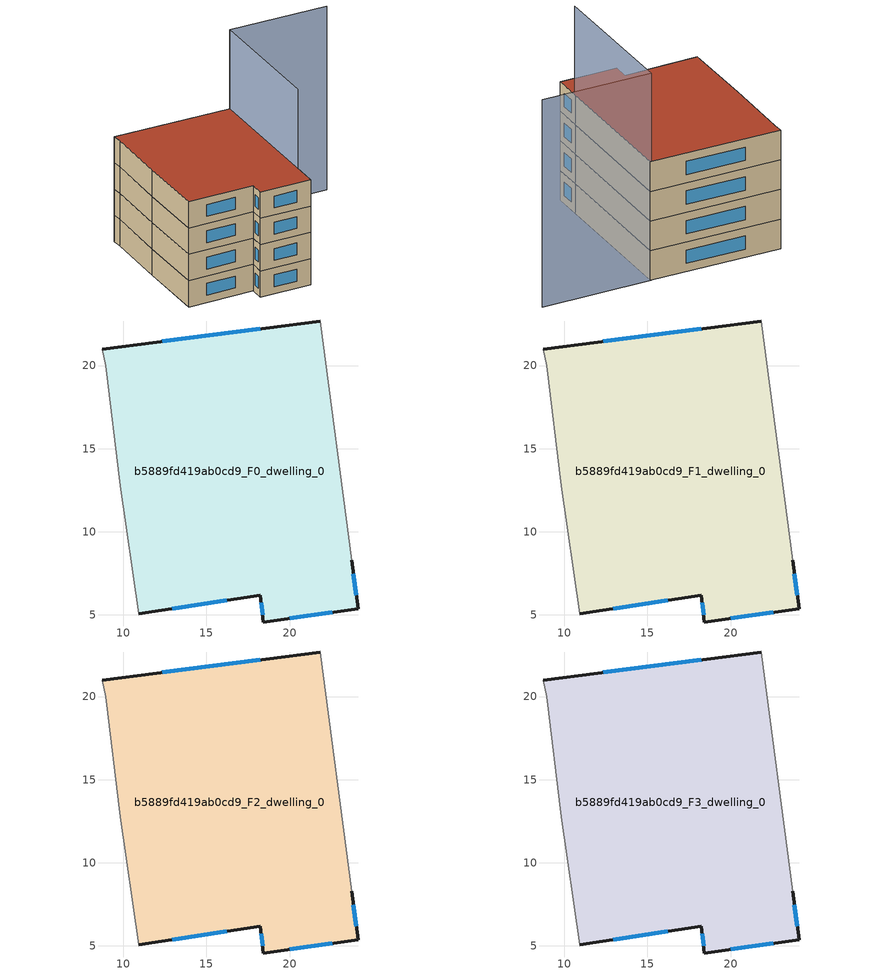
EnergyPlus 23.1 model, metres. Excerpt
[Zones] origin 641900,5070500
b5889fd419ab0cd9_F0_dwelling_0
 floor ground (EU_floor_Construction): 21.84,22.68 23.74,8.27 24.14,5.37 18.43,4.57 18.23,6.17 10.93,5.07 9.83,12.78 8.93,19.98 8.73,20.98 z0
 wall outside (EU_wall_Construction): 10.93,5.07 18.23,6.17 18.43,4.57 24.14,5.37 23.74,8.27 / 21.84,22.68 8.73,20.98 z0:3
 wall adiabatic (EU_wall_Construction): 8.73,20.98 8.93,19.98 9.83,12.78 10.93,5.07 / 23.74,8.27 21.84,22.68 z0:3
 window (EU_Window_Construction): 18.29,5.73 18.38,5.01 / 12.94,5.37 16.22,5.87 / 18.23,22.21 12.34,21.45 / 24.03,6.16 23.85,7.47 / 20,4.79 22.57,5.15 z0.83:2.17
b5889fd419ab0cd9_F1_dwelling_0
 floor to b5889fd419ab0cd9_F0_dwelling_0 (EU_floor_Construction): 21.84,22.68 23.74,8.27 24.14,5.37 18.43,4.57 18.23,6.17 10.93,5.07 9.83,12.78 8.93,19.98 8.73,20.98 z3
 wall outside (EU_wall_Construction): 10.93,5.07 18.23,6.17 18.43,4.57 24.14,5.37 23.74,8.27 / 21.84,22.68 8.73,20.98 z3:6
 wall adiabatic (EU_wall_Construction): 8.73,20.98 8.93,19.98 9.83,12.78 10.93,5.07 / 23.74,8.27 21.84,22.68 z3:6
 window (EU_Window_Construction): 18.29,5.73 18.38,5.01 / 12.94,5.37 16.22,5.87 / 18.23,22.21 12.34,21.45 / 24.03,6.16 23.85,7.47 / 20,4.79 22.57,5.15 z3.83:5.17
b5889fd419ab0cd9_F2_dwelling_0
 floor to b5889fd419ab0cd9_F1_dwelling_0 (EU_floor_Construction): 21.84,22.68 23.74,8.27 24.14,5.37 18.43,4.57 18.23,6.17 10.93,5.07 9.83,12.78 8.93,19.98 8.73,20.98 z6
 wall outside (EU_wall_Construction): 10.93,5.07 18.23,6.17 18.43,4.57 24.14,5.37 23.74,8.27 / 21.84,22.68 8.73,20.98 z6:9
 wall adiabatic (EU_wall_Construction): 8.73,20.98 8.93,19.98 9.83,12.78 10.93,5.07 / 23.74,8.27 21.84,22.68 z6:9
 window (EU_Window_Construction): 18.29,5.73 18.38,5.01 / 12.94,5.37 16.22,5.87 / 18.23,22.21 12.34,21.45 / 24.03,6.16 23.85,7.47 / 20,4.79 22.57,5.15 z6.83:8.17
b5889fd419ab0cd9_F3_dwelling_0
 floor to b5889fd419ab0cd9_F2_dwelling_0 (EU_floor_Construction): 21.84,22.68 23.74,8.27 24.14,5.37 18.43,4.57 18.23,6.17 10.93,5.07 9.83,12.78 8.93,19.98 8.73,20.98 z9
 wall outside (EU_wall_Construction): 10.93,5.07 18.23,6.17 18.43,4.57 24.14,5.37 23.74,8.27 / 21.84,22.68 8.73,20.98 z9:12
 wall adiabatic (EU_wall_Construction): 8.73,20.98 8.93,19.98 9.83,12.78 10.93,5.07 / 23.74,8.27 21.84,22.68 z9:12
 window (EU_Window_Construction): 18.29,5.73 18.38,5.01 / 12.94,5.37 16.22,5.87 / 18.23,22.21 12.34,21.45 / 24.03,6.16 23.85,7.47 / 20,4.79 22.57,5.15 z9.83:11.17
 roof outside (EU_roof_Construction): 24.14,5.37 23.74,8.27 21.84,22.68 8.73,20.98 8.93,19.98 9.83,12.78 10.93,5.07 18.23,6.17 18.43,4.57 z12
shading: 23.75,8.16 21.76,22.67 / 21.76,22.67 32.75,24.18 z0:21
[Building]
EU S2 Campaign: North Axis=0; Terrain=City; Solar Distribution=FullExterior
[Site:Location]
Lyon-Bron: Latitude=45.75; Longitude=5; Time Zone=1; Elevation=198
[SizingPeriod:WeatherFileDays]
AnnualSizingPeriod: Begin Month=1; Begin Day of Month=1; End Month=12; End Day of Month=31; Day of Week for Start Day=Monday; Use Weather File Daylight Saving Period=No; Use Weather File Rain and Snow Indicators=No
[MATERIAL]
EU_InternalMass_Material: Roughness=MediumRough; Thickness=0.1; Conductivity=1; Density=1800; Specific Heat=900; Thermal Absorptance=0.9; Solar Absorptance=0.7; Visible Absorptance=0.7
[MATERIAL:NOMASS] Roughness=MediumRough; Thermal Absorptance=0.9; Solar Absorptance=0.7; Visible Absorptance=0.7
Name | Thermal Resistance
EU_wall_NoMass | 0.87146
EU_roof_NoMass | 0.842276
EU_floor_NoMass | 0.496999
[WINDOWMATERIAL:SIMPLEGLAZINGSYSTEM]
EU_Window_SimpleGlazing: UFactor=2.2525; Solar Heat Gain Coefficient=0.76; Visible Transmittance=0.76
[CONSTRUCTION]
EU_wall_Construction: EU_wall_NoMass
EU_roof_Construction: EU_roof_NoMass
EU_floor_Construction: EU_floor_NoMass
EU_InternalMass_Construction: EU_InternalMass_Material
EU_Window_Construction: EU_Window_SimpleGlazing
[ZONE] Type=1; Multiplier=1; Ceiling Height=autocalculate; Volume=657.605; Floor Area=autocalculate; Part of Total Floor Area=Yes
b5889fd419ab0cd9_F0_dwelling_0; b5889fd419ab0cd9_F1_dwelling_0; b5889fd419ab0cd9_F2_dwelling_0; b5889fd419ab0cd9_F3_dwelling_0
[INTERNALMASS] Construction=EU_InternalMass_Construction; Surface Area=219.201
Name | Zone or ZoneList
b5889fd419ab0cd9_F0_dwelling_0_EU_InternalMass | b5889fd419ab0cd9_F0_dwelling_0
b5889fd419ab0cd9_F1_dwelling_0_EU_InternalMass | b5889fd419ab0cd9_F1_dwelling_0
b5889fd419ab0cd9_F2_dwelling_0_EU_InternalMass | b5889fd419ab0cd9_F2_dwelling_0
b5889fd419ab0cd9_F3_dwelling_0_EU_InternalMass | b5889fd419ab0cd9_F3_dwelling_0
[OTHEREQUIPMENT] Fuel Type=Electricity; Design Level Calculation Method=Watts/Area; Power per Zone Floor Area=1; Fraction Latent=0; Fraction Radiant=0; Fraction Lost=0; Carbon Dioxide Generation Rate=0; EndUse Subcategory=EU_Step8_InternalGains
Name | Zone or ZoneList or Space or SpaceList | Schedule
EU_Step8_InternalGain_b5889fd419ab0cd9_F0_dwelling_0_f000 | b5889fd419ab0cd9_F0_dwelling_0 | EU_Step8_GainSchedule_b5889fd419ab0cd9_F0_dwelling_0_f000
EU_Step8_InternalGain_b5889fd419ab0cd9_F1_dwelling_0_f000 | b5889fd419ab0cd9_F1_dwelling_0 | EU_Step8_GainSchedule_b5889fd419ab0cd9_F1_dwelling_0_f000
EU_Step8_InternalGain_b5889fd419ab0cd9_F2_dwelling_0_f000 | b5889fd419ab0cd9_F2_dwelling_0 | EU_Step8_GainSchedule_b5889fd419ab0cd9_F2_dwelling_0_f000
EU_Step8_InternalGain_b5889fd419ab0cd9_F3_dwelling_0_f000 | b5889fd419ab0cd9_F3_dwelling_0 | EU_Step8_GainSchedule_b5889fd419ab0cd9_F3_dwelling_0_f000
[ZONEVENTILATION:DESIGNFLOWRATE] Schedule=EU_AlwaysOn; Design Flow Rate Calculation Method=AirChanges/Hour; Air Changes per Hour=0.425; Ventilation Type=Natural; Fan Pressure Rise=0; Fan Total Efficiency=1; Constant Term Coefficient=1; Temperature Term Coefficient=0; Velocity Term Coefficient=0; Velocity Squared Term Coefficient=0; Minimum Indoor Temperature=-100; Maximum Indoor Temperature=100; Delta Temperature=-100; Minimum Outdoor Temperature=-100; Maximum Outdoor Temperature=100; Maximum Wind Speed=40
Name | Zone or ZoneList or Space or SpaceList
EU_ConstantAir_b5889fd419ab0cd9_F0_dwelling_0 | b5889fd419ab0cd9_F0_dwelling_0
EU_ConstantAir_b5889fd419ab0cd9_F1_dwelling_0 | b5889fd419ab0cd9_F1_dwelling_0
EU_ConstantAir_b5889fd419ab0cd9_F2_dwelling_0 | b5889fd419ab0cd9_F2_dwelling_0
EU_ConstantAir_b5889fd419ab0cd9_F3_dwelling_0 | b5889fd419ab0cd9_F3_dwelling_0
[HVACTEMPLATE:THERMOSTAT] Constant Heating Setpoint=20; Constant Cooling Setpoint=50
EU_HeatOnly_b5889fd419ab0cd9_F0_dwelling_0; EU_HeatOnly_b5889fd419ab0cd9_F1_dwelling_0; EU_HeatOnly_b5889fd419ab0cd9_F2_dwelling_0; EU_HeatOnly_b5889fd419ab0cd9_F3_dwelling_0
[HVACTEMPLATE:ZONE:IDEALLOADSAIRSYSTEM] System Availability Schedule=EU_AlwaysOn; Maximum Heating Supply Air Temperature=50; Minimum Cooling Supply Air Temperature=13; Maximum Heating Supply Air Humidity Ratio=0.0156; Minimum Cooling Supply Air Humidity Ratio=0.0077; Heating Limit=NoLimit; Cooling Limit=NoLimit; Heating Availability Schedule=EU_AlwaysOn; Cooling Availability Schedule=EU_CoolingOff; Dehumidification Control Type=ConstantSensibleHeatRatio; Cooling Sensible Heat Ratio=0.7; Dehumidification Setpoint=60; Humidification Control Type=None; Humidification Setpoint=30; Outdoor Air Method=None; Outdoor Air Flow Rate per Person=0.00944; Outdoor Air Flow Rate per Zone Floor Area=0; Outdoor Air Flow Rate per Zone=0; Demand Controlled Ventilation Type=None; Outdoor Air Economizer Type=NoEconomizer; Heat Recovery Type=None; Sensible Heat Recovery Effectiveness=0.7; Latent Heat Recovery Effectiveness=0.65
Name | Template Thermostat
b5889fd419ab0cd9_F0_dwelling_0 | EU_HeatOnly_b5889fd419ab0cd9_F0_dwelling_0
b5889fd419ab0cd9_F1_dwelling_0 | EU_HeatOnly_b5889fd419ab0cd9_F1_dwelling_0
b5889fd419ab0cd9_F2_dwelling_0 | EU_HeatOnly_b5889fd419ab0cd9_F2_dwelling_0
b5889fd419ab0cd9_F3_dwelling_0 | EU_HeatOnly_b5889fd419ab0cd9_F3_dwelling_0
[SIZING:ZONE] Zone Cooling Design Supply Air Temperature Input Method=SupplyAirTemperature; Zone Cooling Design Supply Air Temperature=13; Zone Heating Design Supply Air Temperature Input Method=SupplyAirTemperature; Zone Heating Design Supply Air Temperature=50; Zone Cooling Design Supply Air Humidity Ratio=0.008; Zone Heating Design Supply Air Humidity Ratio=0.008; Cooling Design Air Flow Method=DesignDay; Cooling Design Air Flow Rate=0; Cooling Minimum Air Flow per Zone Floor Area=0.000762; Cooling Minimum Air Flow=0; Cooling Minimum Air Flow Fraction=0.2; Heating Design Air Flow Method=DesignDay; Heating Design Air Flow Rate=0; Heating Maximum Air Flow per Zone Floor Area=0.002032; Heating Maximum Air Flow=0.141576; Heating Maximum Air Flow Fraction=0.3; Account for Dedicated Outdoor Air System=No; Dedicated Outdoor Air System Control Strategy=NeutralSupplyAir; Dedicated Outdoor Air Low Setpoint Temperature for Design=autosize; Dedicated Outdoor Air High Setpoint Temperature for Design=autosize; Zone Load Sizing Method=Sensible Load Only No Latent Load; Zone Latent Cooling Design Supply Air Humidity Ratio Input Method=HumidityRatioDifference; Zone Cooling Design Supply Air Humidity Ratio Difference=0.005; Zone Latent Heating Design Supply Air Humidity Ratio Input Method=HumidityRatioDifference; Zone Humidification Design Supply Air Humidity Ratio Difference=0.005
b5889fd419ab0cd9_F0_dwelling_0; b5889fd419ab0cd9_F1_dwelling_0; b5889fd419ab0cd9_F2_dwelling_0; b5889fd419ab0cd9_F3_dwelling_0
[SCHEDULE:CONSTANT]
Name | Hourly Value
EU_AlwaysOn | 1
EU_CoolingOff | 0
[SCHEDULE:FILE] Column Number=1; Rows to Skip at Top=0; Number of Hours of Data=8760; Column Separator=Comma; Interpolate to Timestep=No; Minutes per Item=60; Adjust Schedule for Daylight Savings=Yes
Name | File
EU_Step8_GainSchedule_b5889fd419ab0cd9_F0_dwelling_0_f000 | ../../schedules/b5889fd419ab0cd9/b5889fd419ab0cd9_F0_dwelling_0_f000_gain.csv
EU_Step8_GainSchedule_b5889fd419ab0cd9_F1_dwelling_0_f000 | ../../schedules/b5889fd419ab0cd9/b5889fd419ab0cd9_F1_dwelling_0_f000_gain.csv
EU_Step8_GainSchedule_b5889fd419ab0cd9_F2_dwelling_0_f000 | ../../schedules/b5889fd419ab0cd9/b5889fd419ab0cd9_F2_dwelling_0_f000_gain.csv
EU_Step8_GainSchedule_b5889fd419ab0cd9_F3_dwelling_0_f000 | ../../schedules/b5889fd419ab0cd9/b5889fd419ab0cd9_F3_dwelling_0_f000_gain.csv
